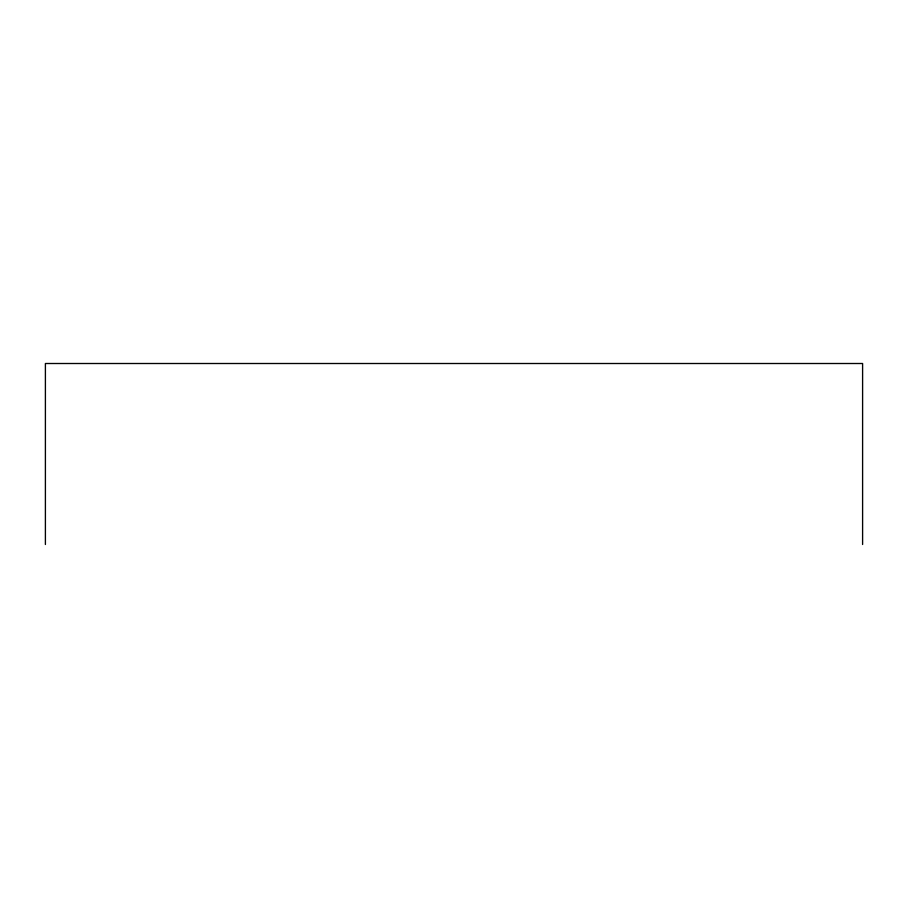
<?xml version="1.0" encoding="UTF-8"?>
<svg xmlns="http://www.w3.org/2000/svg" width="908" height="908" viewBox="0 0 908 908"><rect width="100%" height="100%" fill="white"/><g stroke="black" fill="none" stroke-linecap="round" stroke-linejoin="round"><path stroke-width="1.36" d="M862.6 544.494L862.6 363.506L45.4 363.506L45.4 544.494"/></g></svg>
